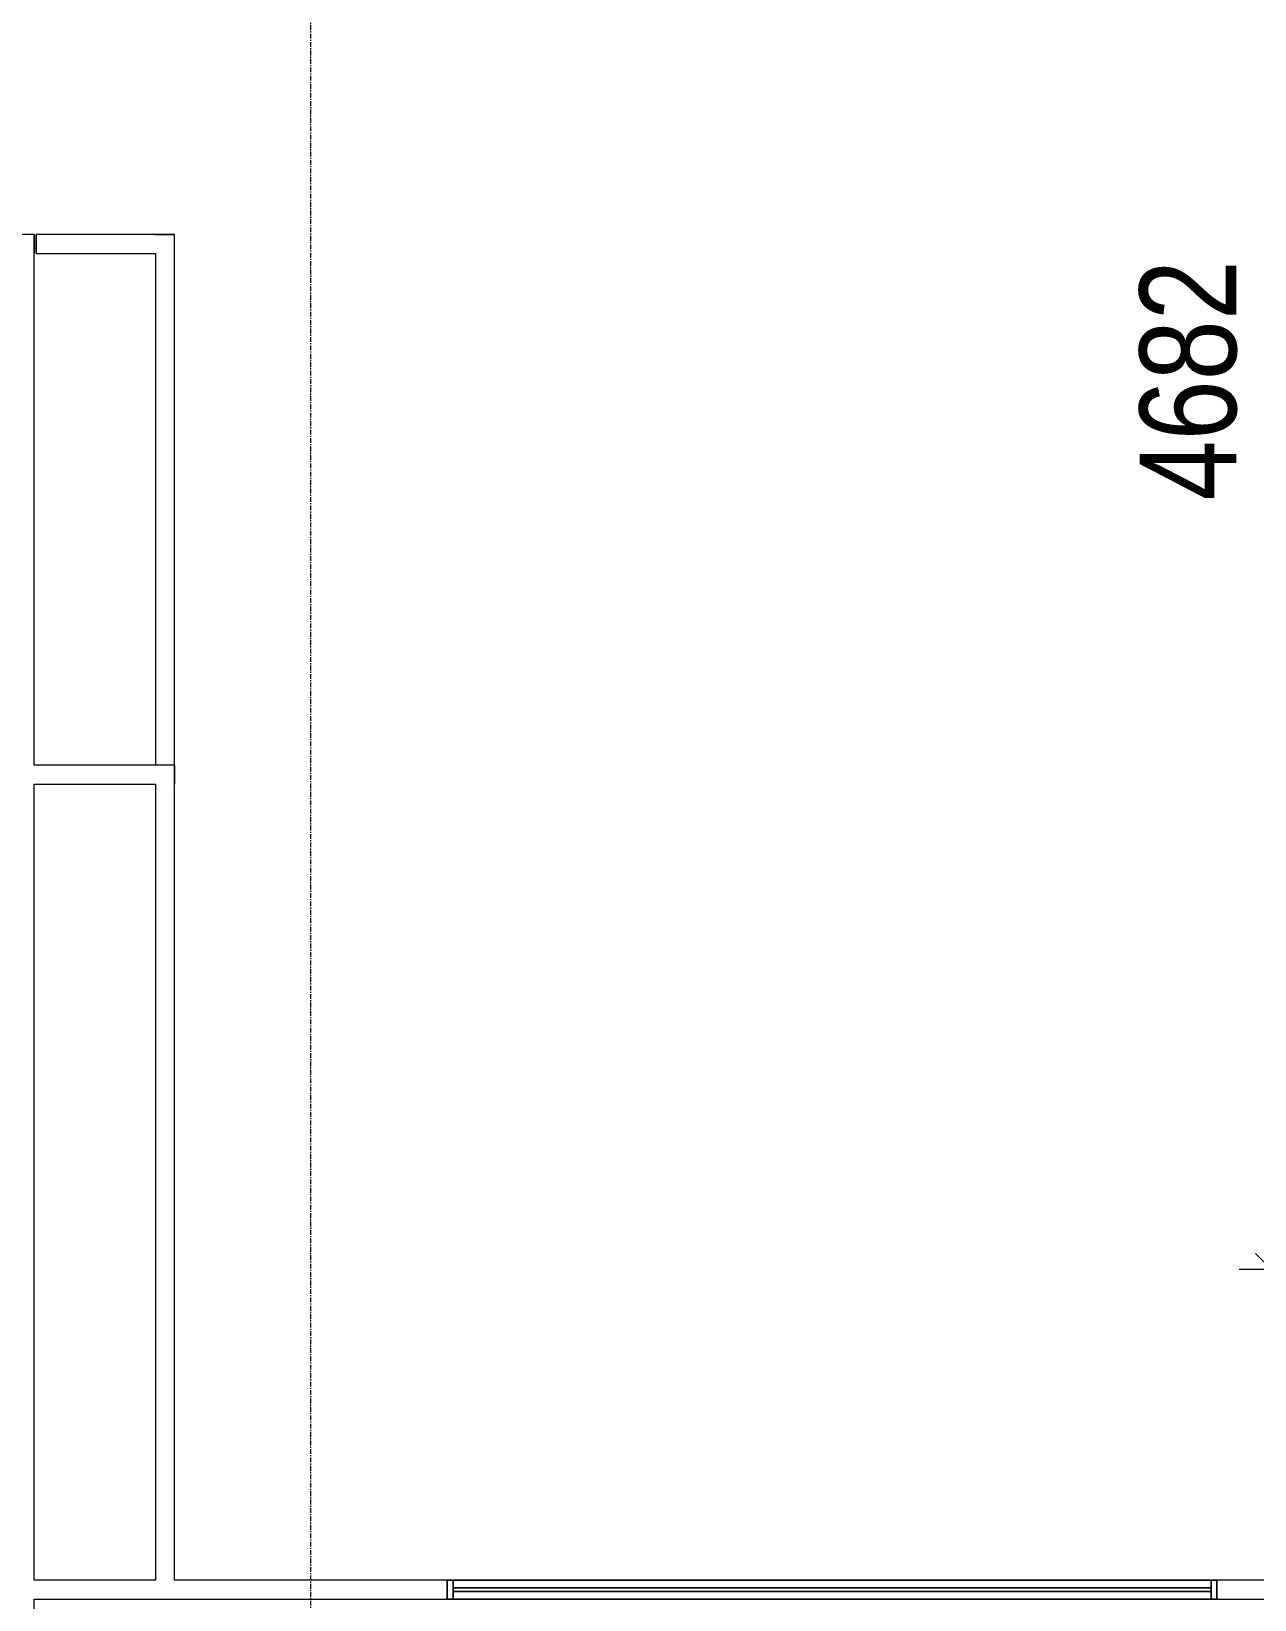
# Model space of a CAD drawing. Header units: millimetres. Extents: x -22227 to 20275, y 15053 to 61060.
# Drawn here: x -12936 to -9709, y 46266 to 50403 of the extents above; entities that cross this region are included whole.
import ezdxf

# ---------------------------------------------------------------- set-up
doc = ezdxf.new("R2010")
doc.units = ezdxf.units.MM
doc.linetypes.add('Grid Line', pattern=[22.225, 12.7, -3.175, 3.175, -3.175])
for name, color, linetype, lineweight in [('A-ANNO-DIMS', 7, 'Continuous', 9), ('A-ANNO-DIMS-170', 7, 'Continuous', 9), ('A-WALL', 7, 'Continuous', 9), ('S-GRID', 7, 'Continuous', 9)]:
    doc.layers.add(name, color=color, linetype=linetype, lineweight=lineweight)
doc.layers.add('A-GLAZ', color=7, linetype='Continuous', lineweight=9, true_color=0x00007f)
doc.styles.add('Arial_3', font='arial.ttf', dxfattribs={"width": 0.8, "height": 255})
doc.dimstyles.new('AK_DIM_2_0_Arial_đỏ', dxfattribs={"dimscale": 304.8, "dimtxt": 260.166147, "dimasz": 0.278871, "dimexe": 0.278871, "dimexo": 0.278871, "dimgap": 0.055774, "dimtad": 1, "dimdec": 0, "dimzin": 0, "dimdsep": 46, "dimtxsty": 'Arial_3', "dimblk1": 'OBLIQUE', "dimblk2": 'OBLIQUE', "dimsah": 1, "dimcen": 0.09, "dimadec": 0, "dimazin": 0, "dimtfac": 1, "dimtdec": 4, "dimtix": 1, "dimtmove": 0, "dimatfit": 3, "dimfxl": 1, "dimtvp": 1, "dimtolj": 1, "dimtzin": 0, "dimarcsym": 2})

# ---------------------------------------------------------------- blocks, each defined once
blk = doc.blocks.new('AK_OViewTuongPanel - 2000x1200-V21-MẶT BẰNG HỆ THỐNG GIÓ TƯƠI')
at = {"layer": 'A-GLAZ', "color": 9, "true_color": 0xaaaad4}
for p, q in [((-1015, 25), (-1015, -25)), ((-1000, 25), (-1015, 25)), ((-1000, -25), (-1000, 25)), ((1000, 25), (-1000, 25)), ((1000, 5), (-1000, 5)), ((-1000, 5), (-1000, -5)), ((1015, 25), (1000, 25)), ((1000, 25), (1000, -25)), ((1000, -5), (1000, 5)), ((1015, -25), (1015, 25)), ((-1015, -25), (-1000, -25)), ((-1000, -5), (1000, -5)), ((-1000, -25), (1000, -25)), ((1000, -25), (1015, -25))]:
    blk.add_line(p, q, dxfattribs=at)
at = {"layer": 'A-GLAZ', "color": 7, "true_color": 0xececf5}
for p, q in [((-1015, -25), (-1015, 25)), ((-1000, -5), (-1000, 5)), ((-1000, 5), (-1000, -5)), ((1000, 5), (1000, -5)), ((1000, -5), (1000, 5)), ((1015, 25), (1015, -25))]:
    blk.add_line(p, q, dxfattribs=at)
at = {"layer": 'A-GLAZ', "color": 254, "true_color": 0xe0e0ef}
for p, q in [((-1015, 25), (-1000, 25)), ((-1000, 25), (-1000, 5)), ((1000, 25), (1015, 25)), ((1000, 5), (1000, 25)), ((-1000, -25), (-1015, -25)), ((-1000, -5), (-1000, -25)), ((1000, -25), (1000, -5)), ((1015, -25), (1000, -25))]:
    blk.add_line(p, q, dxfattribs=at)
at = {"layer": 'A-GLAZ', "color": 254, "true_color": 0xcccce5}
for p, q in [((-1000, 25), (1000, 25)), ((-1000, 5), (1000, 5)), ((1000, -5), (-1000, -5)), ((1000, -25), (-1000, -25))]:
    blk.add_line(p, q, dxfattribs=at)
blk = doc.blocks.new('AK-SGS-M3-A_rvt-1-MẶT BẰNG HỆ THỐNG GIÓ TƯƠI')
at = {"layer": 'A-WALL', "color": 253, "true_color": 0xaaaaaa}
for p, q in [((-12928.6, 49866.9), (-12988.6, 49866.9)), ((-12928.6, 49816.9), (-12928.6, 49866.9)), ((-12608.6, 49866.9), (-12923.6, 49866.9)), ((-12923.6, 49866.9), (-12923.6, 49816.9)), ((-12558.6, 49866.9), (-12608.6, 49866.9)), ((-12558.6, 48466.9), (-12558.6, 49866.9)), ((-12928.6, 48466.9), (-12928.6, 49816.9)), ((-12923.6, 49816.9), (-12608.6, 49816.9)), ((-12608.6, 49816.9), (-12608.6, 48466.9)), ((-12608.6, 48466.9), (-12928.6, 48466.9)), ((-12558.6, 48416.9), (-12558.6, 48466.9)), ((-12928.6, 46316.9), (-12928.6, 48416.9)), ((-12928.6, 48416.9), (-12608.6, 48416.9)), ((-12608.6, 48416.9), (-12608.6, 46316.9)), ((-12558.6, 46316.9), (-12558.6, 48416.9)), ((-12608.6, 46316.9), (-12928.6, 46316.9)), ((-11838.6, 46316.9), (-12558.6, 46316.9)), ((-7158.6, 46316.9), (-9808.6, 46316.9)), ((-12928.6, 45066.9), (-12928.6, 46266.9)), ((-12928.6, 46266.9), (-11838.6, 46266.9)), ((-9808.6, 46266.9), (-7013.6, 46266.9))]:
    blk.add_line(p, q, dxfattribs=at)
at = {"layer": 'A-WALL', "color": 254, "true_color": 0xcccccc}
for p, q in [((-12928.6, 49866.9), (-12988.6, 49866.9)), ((-12928.6, 49866.9), (-12928.6, 49816.9)), ((-12608.6, 49866.9), (-12923.6, 49866.9)), ((-12923.6, 49816.9), (-12923.6, 49866.9)), ((-12608.6, 49866.9), (-12558.6, 49866.9)), ((-12558.6, 48466.9), (-12558.6, 49866.9)), ((-12928.6, 48466.9), (-12928.6, 49816.9)), ((-12923.6, 49816.9), (-12608.6, 49816.9)), ((-12608.6, 49816.9), (-12608.6, 48466.9)), ((-12608.6, 48466.9), (-12928.6, 48466.9)), ((-12558.6, 48466.9), (-12558.6, 48416.9)), ((-12928.6, 46316.9), (-12928.6, 48416.9)), ((-12928.6, 48416.9), (-12608.6, 48416.9)), ((-12608.6, 48416.9), (-12608.6, 46316.9)), ((-12558.6, 46316.9), (-12558.6, 48416.9)), ((-12608.6, 46316.9), (-12928.6, 46316.9)), ((-11838.6, 46316.9), (-12558.6, 46316.9)), ((-11823.6, 46316.9), (-9823.6, 46316.9)), ((-9708.6, 46316.9), (-9808.6, 46316.9)), ((-12928.6, 45066.9), (-12928.6, 46266.9)), ((-12928.6, 46266.9), (-11838.6, 46266.9)), ((-9823.6, 46266.9), (-11823.6, 46266.9)), ((-9808.6, 46266.9), (-9708.6, 46266.9))]:
    blk.add_line(p, q, dxfattribs=at)
at = {"layer": 'A-WALL', "color": 254, "true_color": 0xe0e0e0}
for p, q in [((-12558.6, 48466.9), (-12608.6, 48466.9)), ((-12558.6, 48466.9), (-12608.6, 48466.9)), ((-11838.6, 46266.9), (-11838.6, 46316.9)), ((-11838.6, 46316.9), (-11823.6, 46316.9)), ((-9823.6, 46316.9), (-11823.6, 46316.9)), ((-9823.6, 46316.9), (-9808.6, 46316.9)), ((-9808.6, 46316.9), (-9808.6, 46266.9)), ((-11823.6, 46266.9), (-11838.6, 46266.9)), ((-11823.6, 46266.9), (-9823.6, 46266.9)), ((-9808.6, 46266.9), (-9823.6, 46266.9))]:
    blk.add_line(p, q, dxfattribs=at)
at = {"layer": 'A-WALL', "color": 7, "true_color": 0xececec}
for p, q in [((-11838.6, 46266.9), (-11838.6, 46316.9)), ((-11823.6, 46316.9), (-11838.6, 46316.9)), ((-9808.6, 46316.9), (-9823.6, 46316.9)), ((-9808.6, 46316.9), (-9808.6, 46266.9)), ((-11838.6, 46266.9), (-11823.6, 46266.9)), ((-9823.6, 46266.9), (-9808.6, 46266.9))]:
    blk.add_line(p, q, dxfattribs=at)
at = {"layer": 'A-GLAZ', "color": 9, "lineweight": 9, "true_color": 0xaaaad4, "rotation": 180}
blk.add_blockref('AK_OViewTuongPanel - 2000x1200-V21-MẶT BẰNG HỆ THỐNG GIÓ TƯƠI', (-10823.6, 46291.9), dxfattribs=at)
blk = doc.blocks.new('DIMBLOCK34-MẶT BẰNG HỆ THỐNG GIÓ TƯƠI')
at = {"layer": 'A-ANNO-DIMS-170', "color": 1, "true_color": 0xff0000}
for p, q in [((-9664.2, 51818.4), (-9706.7, 51860.9)), ((-9664.2, 51818.4), (-9749.2, 51818.4)), ((-9664.2, 47136.9), (-9664.2, 51818.4)), ((-9664.2, 51818.4), (-9621.7, 51775.9)), ((-9664.2, 51818.4), (-9235.8, 51818.4)), ((-9664.2, 47136.9), (-9706.7, 47179.4)), ((-9664.2, 47136.9), (-9749.2, 47136.9)), ((-9664.2, 47136.9), (-9621.7, 47094.4)), ((-9664.2, 47136.9), (-8435.8, 47136.9))]:
    blk.add_line(p, q, dxfattribs=at)
at = {"layer": 'A-ANNO-DIMS-170', "color": 0, "insert": (-10012.2, 49165.5), "char_height": 255, "width": 749.279, "attachment_point": 1, "rotation": 90, "line_spacing_factor": 0.941778, "style": 'Arial_3'}
blk.add_mtext('4682', dxfattribs=at)
blk = doc.blocks.new('_Oblique')
at = {"color": 0, "linetype": 'ByBlock', "lineweight": -2}
blk.add_line((-0.5, -0.5), (0.5, 0.5), dxfattribs=at)

msp = doc.modelspace()

# ---------------------------------------------------------------- linework, layer by layer
at = {"layer": 'S-GRID', "linetype": 'Grid Line'}
msp.add_line((-12198.6, 15335.3), (-12198.6, 59870.5), dxfattribs=at)

# ---------------------------------------------------------------- block references
at = {"lineweight": 5}
msp.add_blockref('AK-SGS-M3-A_rvt-1-MẶT BẰNG HỆ THỐNG GIÓ TƯƠI', (0, 0), dxfattribs=at)

# ---------------------------------------------------------------- dimensions: what is measured, and where the dimension line sits
at = {"layer": 'A-ANNO-DIMS', "color": 1, "true_color": 0xff0000}
dim = msp.add_linear_dim(base=(-9664.1554, 51818.4412), p1=(-8350.7848, 47136.9373), p2=(-9150.7848, 51818.4412), angle=90, dimstyle='AK_DIM_2_0_Arial_đỏ', override={"dimpost": '<>', "dimfxl": 4749.366107}, dxfattribs=at)
dim.commit()
dim.dimension.update_dxf_attribs({"geometry": 'DIMBLOCK34-MẶT BẰNG HỆ THỐNG GIÓ TƯƠI', "text_midpoint": (-9811.3515, 49477.6892)})

doc.saveas('drawing.dxf')
